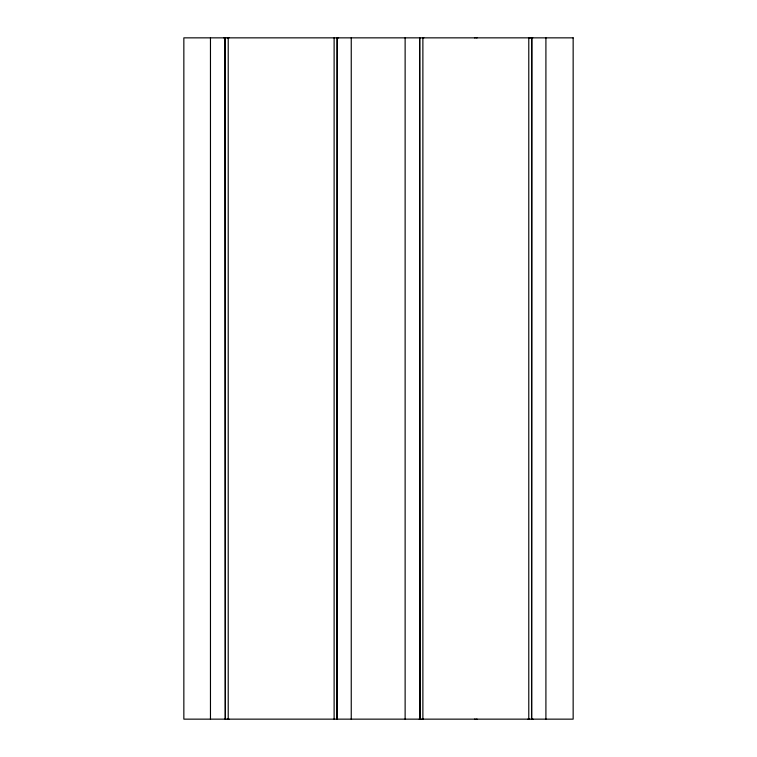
<?xml version="1.0" encoding="UTF-8"?>
<svg xmlns="http://www.w3.org/2000/svg" width="757" height="757" viewBox="0 0 757 757"><rect width="100%" height="100%" fill="white"/><g stroke="black" fill="none" stroke-linecap="round" stroke-linejoin="round"><path stroke-width="1.14" d="M223.807 37.85L224.356 37.85M528.783 719.15L528.783 37.85L531.83 37.85L531.556 719.15M228.983 37.85L228.851 37.85M477.09 37.85L476.456 37.85M228.765 719.15L229.03 719.15M421.829 719.15L423.144 719.15M474.563 719.15L475.197 719.15M529.673 719.15L527.884 719.15M531.963 719.15L533.013 719.15M227.166 37.85L228.217 37.85L228.217 719.15L227.166 719.15M531.963 37.85L532.758 37.85M474.563 37.85L475.197 37.85M338.076 37.85L338.597 37.85M423.144 37.85L423.825 37.85M477.09 719.15L476.456 719.15M336.903 719.15L337.177 37.85L337.035 719.15M419.198 719.15L419.785 719.15M545.911 37.85L545.911 719.15M531.698 37.85L531.698 719.15M422.879 37.85L422.879 719.15M405.127 37.85L405.127 719.15M351.248 37.85L351.248 719.15M334.121 37.85L334.121 719.15M210.465 37.85L210.465 719.15M225.302 719.15L225.037 37.85L225.302 719.15M419.965 719.15L419.7 37.85L419.965 719.15M573.153 37.85L183.847 37.85L183.847 719.15L573.153 719.15L573.153 37.85"/></g></svg>
